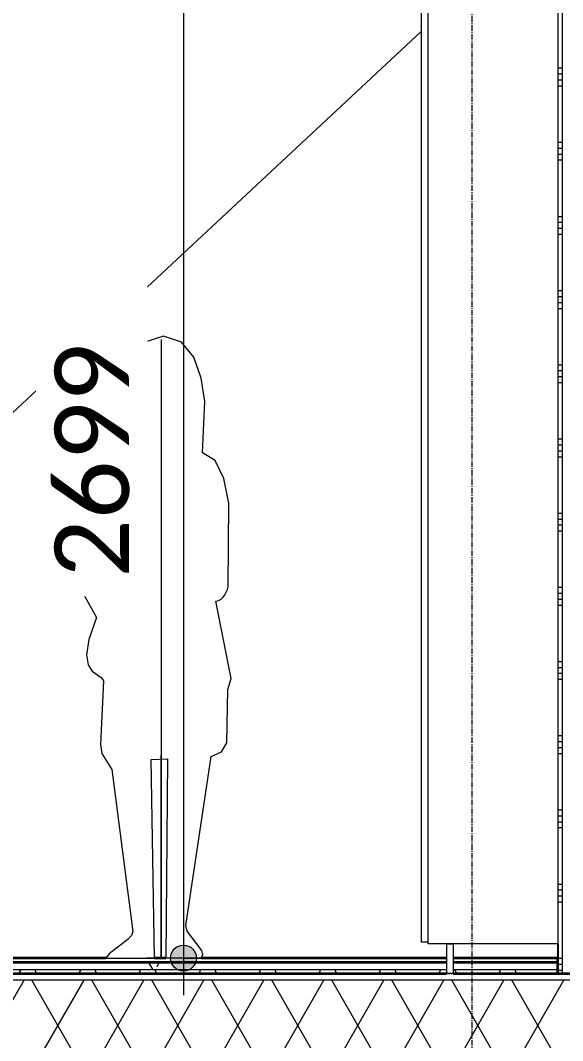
# Model space of a CAD drawing. Header units: millimetres. Extents: x -8546 to 211781, y -3000 to 31870.
# Drawn here: x 178712 to 180173, y 2919 to 5670 of the extents above; entities that cross this region are included whole.
import ezdxf

# ---------------------------------------------------------------- set-up
doc = ezdxf.new("R2010")
doc.units = ezdxf.units.MM
doc.linetypes.add('Dash dot', pattern=[15.875, 6.35, -4.7625, 0, -4.7625])
doc.linetypes.add('grid', pattern=[24, 15, -3, 3, -3])
for name, color, linetype, lineweight in [('A-ANNO-DIMS', 211, 'Continuous', 9), ('A-ANNO-DIMS-100', 211, 'Continuous', 9), ('A-DETL-GENF', 92, 'Continuous', 9), ('A-FLOR', 192, 'Continuous', 9), ('A-FLOR-LEVL', 51, 'Continuous', 9), ('A-FLOR-MCUT', 51, 'Continuous', 9), ('A-FLOR-PATT', 8, 'Continuous', 9), ('A-WALL', 113, 'Continuous', 9), ('A-WALL-PATT', 111, 'Continuous', 25), ('I-FURN', 30, 'Continuous', 9), ('I-WALL', 2, 'Continuous', 9), ('S-GRID', 1, 'Continuous', 9)]:
    doc.layers.add(name, color=color, linetype=linetype, lineweight=lineweight)
doc.styles.add('Calibri_1', font='calibri.ttf', dxfattribs={"height": 200})
doc.dimstyles.new('00_BR_maatvoering_2_0mm', dxfattribs={"dimscale": 304.8, "dimtxt": 235.469685, "dimasz": 0.918635, "dimexe": 0.328084, "dimexo": 0.0625, "dimgap": 0.229659, "dimtad": 1, "dimdec": 0, "dimzin": 0, "dimdsep": 46, "dimtxsty": 'Calibri_1', "dimblk1": 'DOTSMALL', "dimblk2": 'DOTSMALL', "dimsah": 1, "dimcen": 0.09, "dimdle": 0.328084, "dimazin": 0, "dimtfac": 1, "dimtdec": 4, "dimtix": 1, "dimtmove": 0, "dimatfit": 3, "dimfxl": 0.328084, "dimfxlon": 1, "dimtvp": 1, "dimtfill": 1, "dimtolj": 1, "dimtzin": 0, "dimarcsym": 2})

# ---------------------------------------------------------------- blocks, each defined once
blk = doc.blocks.new('73_EA_Standaard_kledingkast_IKEA - 950x350x2600-502274-B-B')
at = {"layer": 'I-FURN'}
for p, q in [((-9110.9, 5695), (-9092.9, 5695)), ((-9110.9, 5695), (-9110.9, 3185)), ((-9092.9, 5700), (-8742.9, 5700)), ((-9092.9, 5700), (-9092.9, 3180)), ((-8742.9, 5700), (-8742.9, 3180)), ((-9092.9, 3185), (-9110.9, 3185)), ((-8742.9, 3180), (-9092.9, 3180)), ((-9042.9, 3180), (-9024.9, 3180)), ((-9042.9, 3180), (-9042.9, 3100)), ((-9024.9, 3180), (-9024.9, 3100)), ((-9024.9, 3100), (-9042.9, 3100))]:
    blk.add_line(p, q, dxfattribs=at)
blk = doc.blocks.new('00_rpc_algemeen - florence-V47-B-B')
at = {"layer": 'A-DETL-GENF'}
for p, q in [((-9805.8, 4818.4), (-9858.1, 4801.2)), ((-9757, 4802.8), (-9805.8, 4818.4)), ((-9858.1, 4801.2), (-9889.8, 4761.5)), ((-9811.8, 4809.8), (-9811.8, 4801.3)), ((-9811.8, 4801.3), (-9811.8, 4782)), ((-9723.8, 4762.2), (-9757, 4802.8)), ((-9889.8, 4761.5), (-9905.9, 4707.9)), ((-9811.8, 4782), (-9811.8, 4757.4)), ((-9703.7, 4705.8), (-9723.8, 4762.2)), ((-9811.8, 4757.4), (-9811.8, 4729.9)), ((-9905.9, 4707.9), (-9909.6, 4529.1)), ((-9811.8, 4729.9), (-9811.8, 4571.5)), ((-9694, 4642.6), (-9703.7, 4705.8)), ((-9700.7, 4504.5), (-9694, 4642.6)), ((-9811.8, 4571.5), (-9811.8, 4556.6)), ((-9811.8, 4556.6), (-9811.8, 4550.6)), ((-9811.8, 4550.6), (-9811.8, 4540.6)), ((-9811.8, 4540.6), (-9811.8, 4524.4)), ((-9960.5, 4514), (-9999.8, 4475.9)), ((-9909.6, 4529.1), (-9960.5, 4514)), ((-9811.8, 4524.4), (-9811.8, 4508.5)), ((-9811.8, 4508.5), (-9811.8, 4493)), ((-9811.8, 4493), (-9811.8, 4421.7)), ((-9665.8, 4483.6), (-9700.7, 4504.5)), ((-9642.8, 4434.6), (-9665.8, 4483.6)), ((-9999.8, 4475.9), (-10049.1, 4364.4)), ((-9629.6, 4368.3), (-9642.8, 4434.6)), ((-9811.8, 4421.7), (-9811.8, 4390.1)), ((-9811.8, 4390.1), (-9811.8, 4383.9)), ((-9811.8, 4383.9), (-9811.8, 4379.4)), ((-9811.8, 4379.4), (-9811.8, 4375.8)), ((-9811.8, 4375.8), (-9811.8, 4372.5)), ((-10049.1, 4364.4), (-10069.8, 4234.7)), ((-9811.8, 4372.5), (-9811.8, 4369)), ((-9811.8, 4369), (-9811.8, 4364.6)), ((-9811.8, 4364.6), (-9811.8, 4332.1)), ((-9630.9, 4142.7), (-9629.6, 4368.3)), ((-9811.8, 4332.1), (-9811.8, 4241.1)), ((-9972.3, 4208.9), (-9961.4, 4277.9)), ((-9955.4, 4265.3), (-9961.4, 4277.9)), ((-9955.4, 4265.3), (-9945.4, 4204.4)), ((-9811.8, 4241.1), (-9811.8, 4124.8)), ((-10069.8, 4234.7), (-10065.5, 4204.1)), ((-9969.7, 4191.4), (-9972.3, 4208.9)), ((-10065.5, 4204.1), (-9986.2, 4060)), ((-9962, 4178.9), (-9969.7, 4191.4)), ((-9945.4, 4204.4), (-9947.8, 4174.2)), ((-9947.8, 4174.2), (-9962, 4178.9)), ((-9640, 4121.6), (-9636.2, 4128.8)), ((-9636.2, 4128.8), (-9633.2, 4136)), ((-9633.2, 4136), (-9630.9, 4142.7)), ((-9811.8, 4124.8), (-9811.8, 4114.2)), ((-9811.8, 4114.2), (-9811.8, 4107.2)), ((-9811.8, 4107.2), (-9811.8, 4095.6)), ((-9664.6, 4104.6), (-9657, 4106)), ((-9623, 3895.8), (-9664.6, 4104.6)), ((-9657, 4106), (-9650.4, 4109.6)), ((-9650.4, 4109.6), (-9644.8, 4115)), ((-9644.8, 4115), (-9640, 4121.6)), ((-9811.8, 4095.6), (-9811.8, 4066.4)), ((-9986.2, 4060), (-10006.5, 4000.8)), ((-9811.8, 4066.4), (-9811.8, 4052.5)), ((-9811.8, 4052.5), (-9811.8, 4041.4)), ((-9811.8, 4041.4), (-9811.8, 4035)), ((-9811.8, 4035), (-9811.8, 3998.8)), ((-10006.5, 4000.8), (-10012.6, 3959.5)), ((-9811.8, 3998.8), (-9811.8, 3940.8)), ((-10012.6, 3959.5), (-10008.4, 3932.3)), ((-9811.8, 3940.8), (-9811.8, 3792.5)), ((-10008.4, 3932.3), (-9997.8, 3915.6)), ((-9997.8, 3915.6), (-9973.2, 3898)), ((-9967.1, 3889.7), (-9975, 3717.5)), ((-9973.2, 3898), (-9967.1, 3889.7)), ((-9632, 3866), (-9623, 3895.8)), ((-9634.6, 3722), (-9632, 3866)), ((-9811.8, 3792.5), (-9811.8, 3612.2)), ((-9975, 3717.5), (-9971.8, 3693.8)), ((-9648.7, 3697.6), (-9634.6, 3722)), ((-9971.8, 3693.8), (-9945, 3650)), ((-9811.8, 3652.6), (-9811.8, 3688.3)), ((-9811.8, 3678.5), (-9811.8, 3688.3)), ((-9677, 3685.1), (-9648.7, 3697.6)), ((-9838.6, 3677.4), (-9794.9, 3678.8)), ((-9829.8, 3142), (-9838.6, 3677.4)), ((-9811.8, 3632.3), (-9811.8, 3678.5)), ((-9811.8, 3658.4), (-9811.8, 3678.3)), ((-9811.8, 3569.7), (-9811.8, 3658.4)), ((-9794.9, 3678.8), (-9798.7, 3142)), ((-9745.4, 3229.9), (-9677, 3685.1)), ((-9945, 3650), (-9888.2, 3213.5)), ((-9811.8, 3652.6), (-9811.8, 3264.6)), ((-9811.8, 3606.5), (-9811.8, 3632.3)), ((-9811.8, 3612.2), (-9811.8, 3309.9)), ((-9811.8, 3559.5), (-9811.8, 3606.5)), ((-9811.8, 3142), (-9811.8, 3569.7)), ((-9811.8, 3202.4), (-9811.8, 3559.5)), ((-9811.8, 3309.9), (-9811.8, 3273.8)), ((-9811.8, 3273.8), (-9811.8, 3217.9)), ((-9811.8, 3264.6), (-9811.8, 3188.4)), ((-9741.5, 3214.4), (-9745.4, 3229.9)), ((-9900.3, 3193.2), (-9952, 3153.7)), ((-9891.7, 3203), (-9900.3, 3193.2)), ((-9888.2, 3213.5), (-9891.7, 3203)), ((-9811.8, 3217.9), (-9811.8, 3200.8)), ((-9811.8, 3179.4), (-9811.8, 3202.4)), ((-9811.8, 3200.8), (-9811.8, 3188.3)), ((-9702, 3162.4), (-9741.5, 3214.4)), ((-9811.8, 3188.4), (-9811.8, 3153.3)), ((-9811.8, 3188.3), (-9811.8, 3156.1)), ((-9811.8, 3162.1), (-9811.8, 3179.4)), ((-10171.6, 3142), (-10180.5, 3142)), ((-10180.5, 3142), (-9846.4, 3142)), ((-10146.5, 3142), (-10171.6, 3142)), ((-10131.7, 3142), (-10146.5, 3142)), ((-9952, 3153.7), (-9960.8, 3142)), ((-9960.8, 3142), (-9829.8, 3142)), ((-9512.3, 3142), (-9846.4, 3142)), ((-9811.8, 3153.3), (-9811.8, 3162.1)), ((-9811.8, 3154.7), (-9811.8, 3157.4)), ((-9811.8, 3157.4), (-9811.8, 3156.8)), ((-9811.8, 3156.8), (-9811.8, 3155.6)), ((-9811.8, 3156.1), (-9811.8, 3142)), ((-9811.8, 3155.6), (-9811.8, 3142)), ((-9811.8, 3142), (-9811.8, 3154.7)), ((-9703.8, 3142), (-9798.7, 3142)), ((-9703.8, 3142), (-9699, 3151.8)), ((-9699, 3151.8), (-9702, 3162.4)), ((-9546.2, 3142), (-9561, 3142)), ((-9521.1, 3142), (-9546.2, 3142)), ((-9512.3, 3142), (-9521.1, 3142))]:
    blk.add_line(p, q, dxfattribs=at)
blk = doc.blocks.new('DIMBLOCK63-B-B')
at = {"layer": 'A-ANNO-DIMS-100'}
h = blk.add_hatch(color=256, dxfattribs=at)
edge = h.paths.add_edge_path()
edge.add_arc((179151, 5840.8), 35, 0, 360)
h = blk.add_hatch(color=256, dxfattribs=at)
edge = h.paths.add_edge_path()
edge.add_arc((179151, 3142), 35, 0, 360)
for p, q in [((179151, 5940.8), (179151, 3042)), ((179151, 5840.8), (179051, 5840.8)), ((179151, 5840.8), (179251, 5840.8)), ((179151, 3142), (179051, 3142)), ((179151, 3142), (179251, 3142))]:
    blk.add_line(p, q, dxfattribs=at)
for centre in [(179151, 5840.8), (179151, 3142)]:
    blk.add_circle(centre, 35, dxfattribs=at)
at = {"layer": 'A-ANNO-DIMS-100', "color": 0, "insert": (178803.8, 4167.1), "char_height": 200, "width": 778.208, "attachment_point": 1, "rotation": 90, "line_spacing_factor": 1.158048, "style": 'Calibri_1', "bg_fill": 3, "box_fill_scale": 1.25, "bg_fill_color": 256, "bg_fill_true_color": 13158600, "bg_fill_transparency": 0}
blk.add_mtext('2699', dxfattribs=at)
blk = doc.blocks.new('_DotSmall')
at = {"color": 0, "linetype": 'ByBlock', "const_width": 0.5}
blk.add_lwpolyline([(-0.0625, 0, 1), (0.0625, 0, 1)], format="xyb", close=True, dxfattribs=at)

msp = doc.modelspace()

# ---------------------------------------------------------------- hatches: boundary and pattern name
at = {"layer": 'A-FLOR-PATT'}
h = msp.add_hatch(dxfattribs=at)
h.set_pattern_fill('FP_211', color=256, style=0, pattern_type=2)
h.set_pattern_definition([(0, (183644.89, 3200), (406.4, 101.6), [33.528, -271.272, 33.528, -271.272, -1625.6]), (0, (183644.89, 3200), (406.4, 101.6), [-609.6, 33.528, -576.072, 33.528, -271.272, -711.2]), (0, (183644.89, 3200), (406.4, 101.6), [-1524, 33.528, -169.672, 33.528, -474.472]), (120, (183797.29, 3250.8), (-291.1882, 301.1527), [33.528, -271.272, 33.528, -271.272, -1625.6]), (120, (183797.29, 3250.8), (-291.1882, 301.1527), [-609.6, 33.528, -576.072, 33.528, -271.272, -711.2]), (120, (183797.29, 3250.8), (-291.1882, 301.1527), [-1524, 33.528, -169.672, 33.528, -474.472]), (240, (183848.09, 3454), (-115.2118, -402.7527), [33.528, -271.272, 33.528, -271.272, -1625.6]), (240, (183848.09, 3454), (-115.2118, -402.7527), [-609.6, 33.528, -576.072, 33.528, -271.272, -711.2]), (240, (183848.09, 3454), (-115.2118, -402.7527), [-1524, 33.528, -169.672, 33.528, -474.472])])
h.paths.add_polyline_path([(187785.7, 3110), (187785.7, 3128), (181705.7, 3128), (181705.7, 3110), (187543.1, 3110)])
h.paths.add_polyline_path([(178083.8, 3110), (179859.7, 3110), (179859.7, 3128), (178083.8, 3128)])
h.paths.add_polyline_path([(179877.7, 3110), (180159.7, 3110), (180159.7, 3128), (179877.7, 3128), (179877.7, 3125.6)])
h = msp.add_hatch(dxfattribs=at)
h.set_pattern_fill('FP_210', color=256, angle=-120, style=0, pattern_type=2)
h.set_pattern_definition([(240, (182934.76, 3142), (121.2436, -70), []), (300, (182934.76, 3142), (121.2436, 70), [])])
h.paths.add_polyline_path([(178083.8, 3100), (179859.7, 3100), (179859.7, 3110), (178083.8, 3110)])
h.paths.add_polyline_path([(187785.7, 3100), (187785.7, 3110), (181705.7, 3110), (181705.7, 3100), (187543.1, 3100)])
h.paths.add_polyline_path([(179877.7, 3100), (180159.7, 3100), (180159.7, 3110), (179877.7, 3110), (179877.7, 3108.6)])
h = msp.add_hatch(dxfattribs=at)
h.set_pattern_fill('FP_180', color=256, angle=180, style=0, pattern_type=2)
h.set_pattern_definition([(180, (182934.76, 3100), (-1e-14, -100), [])])
h.paths.add_polyline_path([(188042.2, 3082), (188042.2, 3100), (181751.7, 3100), (181751.7, 3082), (187976.2, 3082)])
h.paths.add_polyline_path([(178013.9, 3082), (180291.7, 3082), (180291.7, 3100), (177827.3, 3100), (177827.3, 3082)])
h = msp.add_hatch(dxfattribs=at)
h.set_pattern_fill('FP_179', color=256, angle=-120, style=0, pattern_type=2)
h.set_pattern_definition([(240, (182934.76, 3100), (121.2436, -70), []), (300, (182934.76, 3100), (121.2436, 70), [])])
h.paths.add_polyline_path([(188042.2, 2847), (188042.2, 3082), (181751.7, 3082), (181751.7, 2847), (187976.2, 2847)])
h.paths.add_polyline_path([(178013.9, 2847), (180291.7, 2847), (180291.7, 3082), (177827.3, 3082), (177827.3, 2847)])
at = {"layer": 'A-WALL-PATT', "lineweight": 9}
h = msp.add_hatch(dxfattribs=at)
h.set_pattern_fill('FP_192', color=256, angle=-90, style=0, pattern_type=2)
h.set_pattern_definition([(360, (180159.71, 4541.5), (4e-13, 200), []), (360, (180159.71, 4525.5), (4e-13, 200), []), (360, (180159.71, 4509.5), (4e-13, 200), []), (360, (180159.71, 4493.5), (4e-13, 200), [])])
h.paths.add_polyline_path([(180172.2, 3100), (180172.2, 5994.7), (180159.7, 5983), (180159.7, 3100)])

# ---------------------------------------------------------------- linework, layer by layer
at = {"layer": 'A-FLOR', "lineweight": 35}
for p, q in [((178941.8, 3142), (178083.8, 3142)), ((179103.9, 3142), (179072.8, 3142)), ((179859.7, 3142), (179198.8, 3142)), ((180159.7, 3142), (179877.7, 3142)), ((180159.7, 3100), (180159.7, 3142)), ((177827.3, 3100), (179859.7, 3100)), ((179877.7, 3100), (180291.7, 3100))]:
    msp.add_line(p, q, dxfattribs=at)
at = {"layer": 'A-FLOR-LEVL', "linetype": 'Dash dot'}
msp.add_line((175342, 3100), (191376.6, 3100), dxfattribs=at)
at = {"layer": 'A-FLOR-MCUT'}
for p, q in [((179859.7, 3132), (178083.8, 3132)), ((179859.7, 3128), (178083.8, 3128)), ((179859.7, 3110), (178083.8, 3110)), ((180159.7, 3132), (179877.7, 3132)), ((180159.7, 3128), (179877.7, 3128)), ((180159.7, 3110), (179877.7, 3110)), ((180291.7, 3082), (177827.3, 3082))]:
    msp.add_line(p, q, dxfattribs=at)
at = {"layer": 'A-WALL'}
msp.add_line((180172.2, 3100), (180172.2, 5994.7), dxfattribs=at)
at = {"layer": 'I-WALL'}
msp.add_line((178083.8, 4047.2), (179791.7, 5639.8), dxfattribs=at)
at = {"layer": 'I-WALL', "lineweight": 25}
msp.add_line((180159.7, 3180), (180159.7, 3142), dxfattribs=at)
at = {"layer": 'S-GRID', "linetype": 'grid'}
msp.add_line((179929.1, -1750), (179929.1, 9773.4), dxfattribs=at)

# ---------------------------------------------------------------- block references
at = {"layer": 'A-DETL-GENF'}
msp.add_blockref('00_rpc_algemeen - florence-V47-B-B', (188902.6, 0), dxfattribs=at)
at = {"layer": 'I-FURN'}
msp.add_blockref('73_EA_Standaard_kledingkast_IKEA - 950x350x2600-502274-B-B', (188902.6, 0), dxfattribs=at)

# ---------------------------------------------------------------- next in the draw order: dimensions: what is measured, and where the dimension line sits
at = {"layer": 'A-ANNO-DIMS'}
dim = msp.add_linear_dim(base=(179151, 3142), p1=(179251, 5840.8), p2=(179251, 3142), angle=90, dimstyle='00_BR_maatvoering_2_0mm', override={"dimpost": '<>', "dimfxl": 2698.79275}, dxfattribs=at)
dim.commit()
dim.dimension.update_dxf_attribs({"geometry": 'DIMBLOCK63-B-B', "text_midpoint": (178978.6, 4491.4)})

doc.saveas('drawing.dxf')
